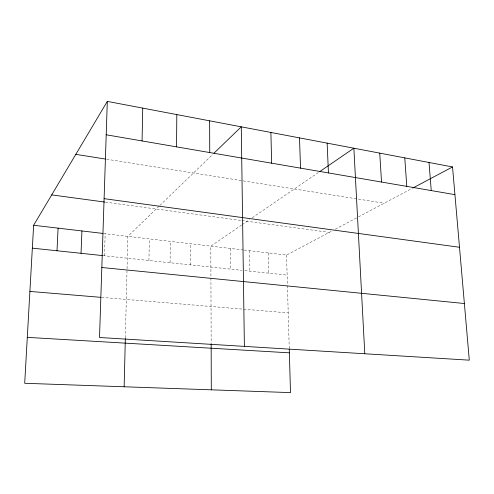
<?xml version="1.0" encoding="UTF-8"?>
<svg xmlns="http://www.w3.org/2000/svg" width="494" height="494" viewBox="0 0 494 494"><rect width="100%" height="100%" fill="white"/><g stroke="black" fill="none" stroke-linecap="round" stroke-linejoin="round"><path stroke-width="0.37" stroke-dasharray="2.47 1.85" d="M190.727 264.914L190.795 243.783M170.084 262.728L170.307 241.368M148.953 260.492L149.324 238.898M125.353 337.828L127.847 236.367L159.352 205.942M104.462 255.787L105.173 233.693M159.877 205.436L212.895 154.239M241.615 225.066L210.821 246.142L211.148 342.966M242.227 224.64L249.668 219.546M252.193 217.823L318.945 172.122M244.178 250.075L286.557 255.071L331.956 230.964M335.253 229.21L357.841 217.224M358.508 216.866L412.218 188.35M101.585 297.388L288.218 312.9M102.95 255.626L241.72 270.311M244.684 270.626L287.131 275.115M103.678 233.514L243.412 249.983M105.426 202.145L241.115 220.466M241.869 220.565L329.313 232.371M106.679 159.247L384.233 203.207M286.557 255.071L287.415 284.877M287.434 285.631L289.237 348.369M268.248 252.909L268.711 273.163M249.538 250.705L249.871 271.169M230.395 248.451L230.605 269.131"/><path stroke-width="0.74" d="M176.549 146.86L176.821 114.589M142.062 140.938L142.735 108.118M124.148 386.771L125.334 338.588M107.309 101.394L99.516 337.501L469.3 360.169L452.529 166.947L107.309 101.394L33.635 225.264L24.7 383.282L290.503 392.606L289.256 349.11M81.035 253.305L81.93 230.951M57.001 250.767L58.088 228.142M213.988 153.183L241.276 126.828L244.382 346.38M319.569 171.696L353.871 148.212L364.794 353.76M412.873 187.998L452.529 166.947M27.3 337.353L289.367 352.833M29.893 291.429L100.813 297.326M101.826 267.507L464.385 303.514M32.338 248.155L102.196 255.546M33.635 225.264L102.925 233.427M51.697 194.895L104.666 202.046M104.098 198.656L459.5 247.272M75.81 154.356L105.173 159.006M106.21 134.788L454.931 194.642M429.027 162.483L431.243 190.579M404.777 157.882L406.784 186.38M379.738 153.128L381.529 182.045M327.139 143.137L328.448 172.931M299.494 137.888L300.537 168.139M270.891 132.454L271.644 163.181M211.148 343.713L211.302 389.828M209.647 120.826L209.746 152.56"/></g></svg>
